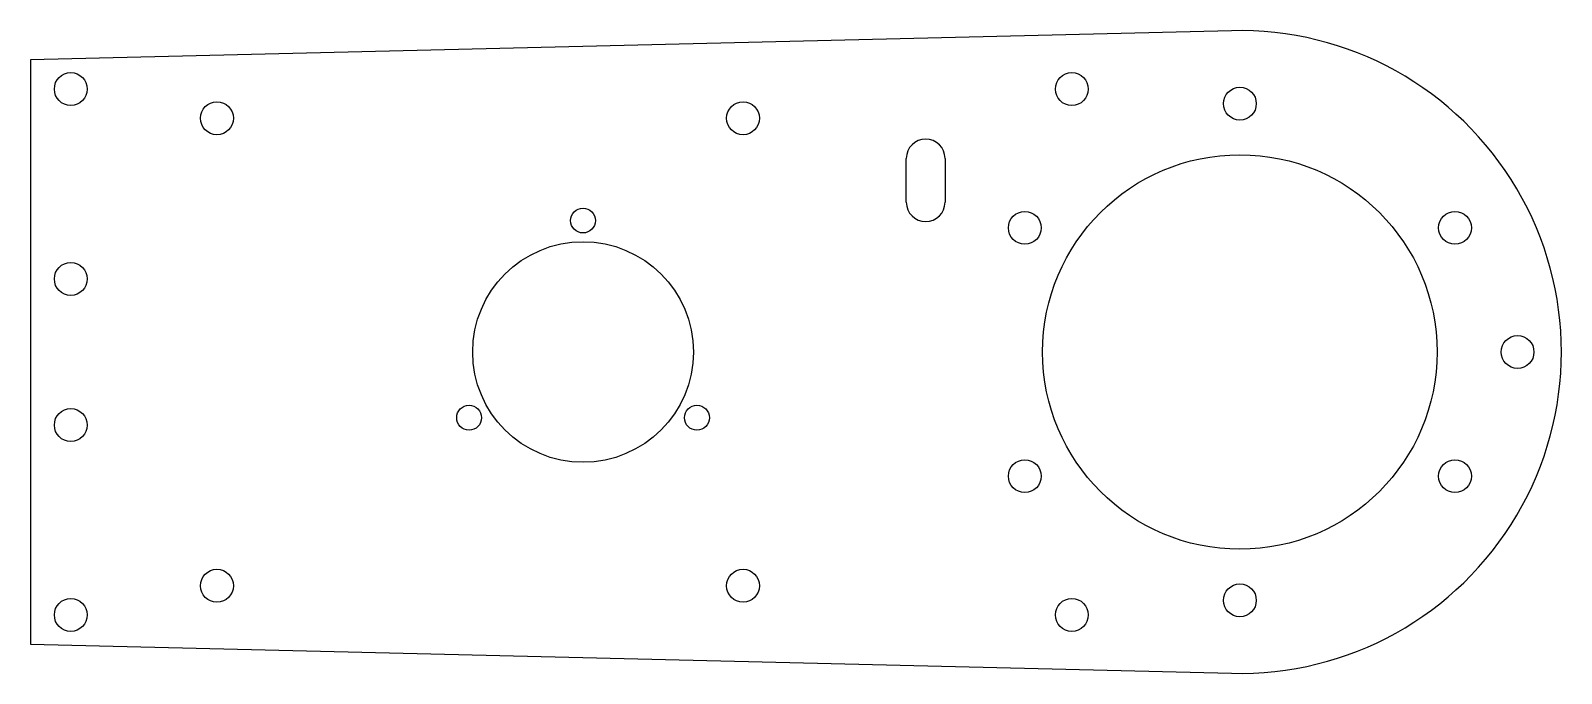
# Model space of a CAD drawing. Header units: millimetres. Extents: x 62 to 272, y -44 to 44.
import ezdxf

# ---------------------------------------------------------------- set-up
doc = ezdxf.new("R2010")
doc.units = ezdxf.units.MM
doc.layers.add('cut', color=7, linetype='Continuous')

msp = doc.modelspace()

# ---------------------------------------------------------------- linework, layer by layer
at = {"layer": 'cut'}
for p, q in [((226.87, 43.99), (62.5, 40)), ((62.5, 40), (62.5, -40)), ((182.35, 20.5), (182.35, 26.5)), ((187.65, 26.5), (187.65, 20.5)), ((62.5, -40), (226.87, -43.99))]:
    msp.add_line(p, q, dxfattribs=at)
for centre, radius in [((68, 36), 2.25), ((205, 36), 2.25), ((228, 34), 2.25), ((88, 32), 2.25), ((160, 32), 2.25), ((228, 0), 27), ((138.1, 18), 1.7), ((198.56, 17), 2.25), ((257.44, 17), 2.25), ((138.1, 0), 15.1), ((68, 10), 2.25), ((266, 0), 2.25), ((68, -10), 2.25), ((122.51, -9), 1.7), ((153.69, -9), 1.7), ((198.56, -17), 2.25), ((257.44, -17), 2.25), ((88, -32), 2.25), ((160, -32), 2.25), ((228, -34), 2.25), ((68, -36), 2.25), ((205, -36), 2.25)]:
    msp.add_circle(centre, radius, dxfattribs=at)
for centre, radius, start, end in [((228, 0), 44, -451.4723, -268.5277), ((185, 26.5), 2.65, -360, -180), ((185, 20.5), 2.65, -180, 0)]:
    msp.add_arc(centre, radius, start, end, dxfattribs=at)

doc.saveas('drawing.dxf')
